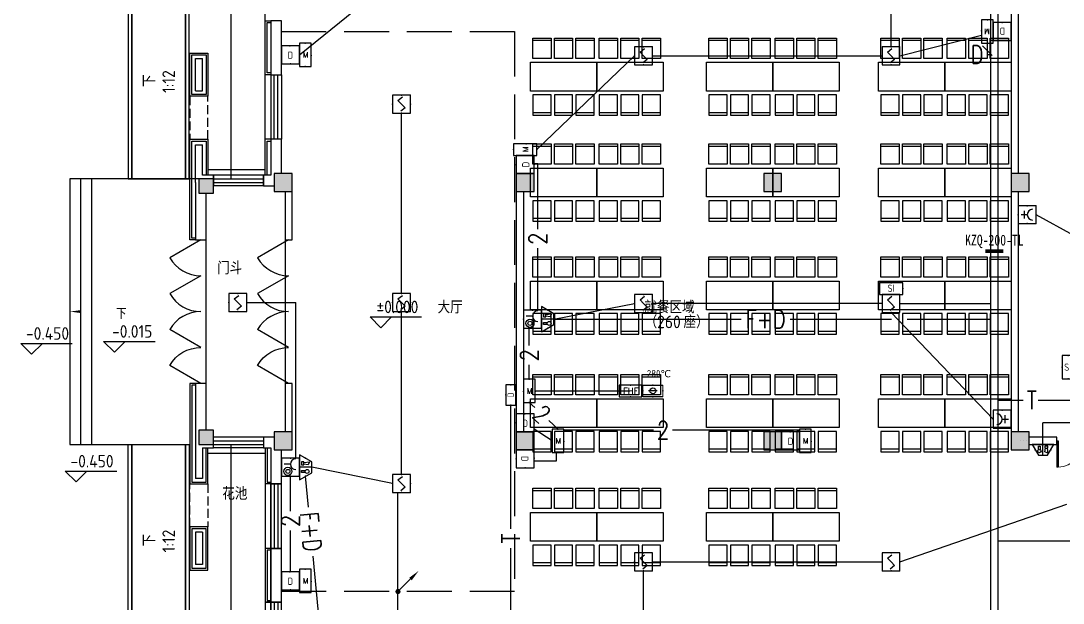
# Model space of a CAD drawing. Extents: x 2350667 to 3185789, y 309667 to 706270.
# Drawn here: x 2462204 to 2491272, y 460833 to 477056 of the extents above; entities that cross this region are included whole.
import ezdxf
from ezdxf.enums import TextEntityAlignment as Align

# ---------------------------------------------------------------- set-up
doc = ezdxf.new("R2010")
doc.units = 0
doc.header["$LTSCALE"] = 1000
doc.linetypes.add('__DASH', pattern=[0.35, 0.25, -0.1])
doc.linetypes.add('DASH', pattern=[0.35, 0.25, -0.1])
for name, color, linetype in [('0-底图', 7, 'Continuous'), ('A-ANNO-IDEN', 3, 'Continuous'), ('A-ANNO-IDEN-LEVL', 3, 'Continuous'), ('A-ANNO-TXT', 7, 'Continuous'), ('A-FLOR-STRS', 140, 'Continuous'), ('CABLETRAY', 4, 'Continuous'), ('COLUMN', 255, 'Continuous'), ('DIM-消防', 3, 'Continuous'), ('DOOR_FIRE', 4, 'Continuous'), ('E2-楼梯、坡道', 52, 'Continuous'), ('EQUIP-动力', 3, 'Continuous'), ('EQUIP-消防', 3, 'Continuous'), ('fur', 253, 'Continuous'), ('LWIRE', 4, 'Continuous'), ('PUB_HATCH', 8, 'Continuous'), ('PUB_TEXT', 7, 'Continuous'), ('WALL', 2, 'Continuous'), ('WINDOW', 4, 'Continuous'), ('WIRE-消防', 1, 'Continuous'), ('抗震支吊架', 2, 'Continuous'), ('洁具', 213, 'Continuous')]:
    doc.layers.add(name, color=color, linetype=linetype)
doc.layers.add('DIM_MODI', color=6, linetype='Continuous', plot=False)
doc.styles.add('-黑体_T3', font='', dxfattribs={"width": 0.8})
doc.styles.add('_TEL_ATTDEF', font='gbenor', dxfattribs={"bigfont": 'gbcbig'})
doc.styles.add('_TEL_DIM', font='SIMPLEX', dxfattribs={"width": 0.8, "height": 3.5, "bigfont": 'HZTXT'})
doc.styles.add('kzcad', font='', dxfattribs={"width": 0.8})
doc.styles.get("Standard").update_dxf_attribs({"font": 'geniso.shx', "bigfont": 'hztxt.shx'})
doc.styles.get('-黑体_T3').set_extended_font_data('SimHei')
doc.styles.get('kzcad').set_extended_font_data('SimSun')

# ---------------------------------------------------------------- blocks, each defined once
blk = doc.blocks.new('$Equip$00002649')
for p, q in [((-0.5, 0.5), (-0.5, -0.5)), ((0.5, 0.5), (-0.5, 0.5)), ((-0.2, 0.2), (0.05, 0.4)), ((0, 0), (-0.2, 0.2)), ((0, 0), (0.2, -0.2)), ((0.5, -0.5), (0.5, 0.5)), ((-0.5, -0.5), (0.5, -0.5)), ((0.2, -0.2), (-0.05, -0.4))]:
    blk.add_line(p, q)
at = {"const_width": 0.04}
blk.add_lwpolyline([(-0.5, 0.5), (0.5, 0.5), (0.5, -0.5), (-0.5, -0.5), (-0.5, 0.5), (0.5, 0.5)], dxfattribs=at)
for p in [(-0.5, 0), (0, 0.5), (0.5, 0), (0, -0.5)]:
    blk.add_point(p)
at = {"color": 7, "flags": 1}
for tag, height, p in [('A', 0.00002, (0, 0)), ('B', 0.4, (0.762, -0.208))]:
    blk.add_attdef(tag, text='', height=height, dxfattribs=at).set_placement(p, align=Align.MIDDLE_CENTER)
blk = doc.blocks.new('$equip$00002655')
for p, q in [((-0.5, 1), (-0.5, 0)), ((0.5, 1), (-0.5, 1)), ((0.5, 0), (0.5, 1)), ((-0.5, 0), (0.5, 0)), ((-0.169, 0.5), (-0.169, 0.15))]:
    blk.add_line(p, q)
at = {"const_width": 0.02}
blk.add_lwpolyline([(-0.5, 1), (0.5, 1), (0.5, 0), (-0.5, 0), (-0.5, 1), (0.5, 1)], dxfattribs=at)
for radius in [0.226, 0.113]:
    blk.add_circle((0.227, 0.36), radius)
blk.add_arc((-0.169, 0.8), 0.3, 180, 0)
for p in [(0, 1), (-0.5, 0.5), (0, 0), (0.5, 0.5)]:
    blk.add_point(p)
at = {"color": 7, "flags": 1}
for tag, height, p in [('A', 0.00002, (0, 0)), ('B', 0.4, (0.762, 0.292))]:
    blk.add_attdef(tag, text='', height=height, dxfattribs=at).set_placement(p, align=Align.MIDDLE_CENTER)
blk = doc.blocks.new('$equip$00002679')
for p, q in [((-0.3, 0.699), (-0.703, 0)), ((0.3, 0.699), (-0.3, 0.699)), ((0.3, 0.699), (-0.3, 0.699)), ((0, 0.699), (0, 0)), ((0.703, 0), (0.3, 0.699)), ((-0.703, 0), (0.703, 0)), ((-0.264, 0.249), (-0.304, 0.569)), ((-0.304, 0.569), (-0.128, 0.489)), ((-0.304, 0.249), (-0.304, 0.113)), ((-0.128, 0.249), (-0.304, 0.249)), ((-0.304, 0.113), (-0.128, 0.113)), ((-0.128, 0.489), (-0.168, 0.249)), ((-0.128, 0.113), (-0.128, 0.249)), ((0.174, 0.11), (0.174, 0.338)), ((0.294, 0.11), (0.174, 0.11)), ((0.294, 0.338), (0.294, 0.11))]:
    blk.add_line(p, q)
at = {"const_width": 0.02}
for points in [[(-0.299, 0.699), (0.301, 0.699), (0.703, 0), (-0.702, 0), (-0.299, 0.699), (0.301, 0.699)], [(-0.3, 0.699), (0.3, 0.699), (0.703, 0), (-0.703, 0), (-0.3, 0.699), (0.3, 0.699)]]:
    blk.add_lwpolyline(points, dxfattribs=at)
blk.add_circle((0.234, 0.43), 0.111)
for p in [(0, 0.699), (-0.501, 0.349), (0, 0), (0.502, 0.349)]:
    blk.add_point(p)
at = {"color": 7, "flags": 1}
for tag, height, p in [('A', 0.00002, (0, 0)), ('B', 0.4, (0.961, 0.299))]:
    blk.add_attdef(tag, text='', height=height, dxfattribs=at).set_placement(p, align=Align.MIDDLE_CENTER)
blk = doc.blocks.new('$equip_U$00000183(WIN7-PC-dian)')
for p, q in [((-0.5, 1), (-0.5, 0)), ((0.5, 1), (-0.5, 1)), ((0.5, 0), (0.5, 1)), ((-0.5, 0), (0.5, 0))]:
    blk.add_line(p, q)
at = {"const_width": 0.04}
blk.add_lwpolyline([(-0.5, 1), (0.5, 1), (0.5, 0), (-0.5, 0), (-0.5, 1), (0.5, 1)], dxfattribs=at)
for p in [(0, 1), (-0.5, 0.469), (0, 0), (0.5, 0.5)]:
    blk.add_point(p)
at = {"color": 7}
blk.add_attdef('$TEXT$', text='', height=0.4, dxfattribs=at).set_placement((0.026, 0.492), align=Align.MIDDLE_CENTER)
at = {"color": 7, "style": '_TEL_DIM', "flags": 1}
for tag in ['A', 'REMARK']:
    blk.add_attdef(tag, text='', height=0.00002, dxfattribs=at).set_placement((0, 0), align=Align.MIDDLE_CENTER)
blk = doc.blocks.new('$equip_U$00000157(WIN7-PC-dian)')
for p, q in [((-0.65, 0.65), (-0.65, 0)), ((0.65, 0.65), (-0.65, 0.65)), ((0.65, 0), (0.65, 0.65)), ((-0.65, 0), (0.65, 0))]:
    blk.add_line(p, q)
for p in [(0.041, 0.65), (-0.65, 0.325), (0.041, 0), (0.65, 0.325)]:
    blk.add_point(p)
at = {"color": 7, "style": '_TEL_DIM'}
blk.add_attdef('$TEXT$', text='', height=0.3, dxfattribs=at).set_placement((0.006, 0.343), align=Align.MIDDLE_CENTER)
at = {"color": 7, "style": '_TEL_DIM', "flags": 1}
for tag in ['A', 'REMARK']:
    blk.add_attdef(tag, text='', height=0.00002, dxfattribs=at).set_placement((0, 0), align=Align.MIDDLE_CENTER)
at = {"layer": 'EQUIP-消防', "color": 7, "style": '_TEL_DIM', "flags": 1}
blk.add_attdef('REMARK', text='', height=0.00002, dxfattribs=at).set_placement((0, 0), align=Align.MIDDLE_CENTER)
blk.add_attdef('REMARK', text='', height=0.00002, dxfattribs=at).set_placement((0, 0), align=Align.MIDDLE_CENTER)
blk = doc.blocks.new('$equip$00002404')
for p, q in [((-0.328, -0.558), (-0.328, 0.558)), ((0, 0), (0, 0.242)), ((0, -0.242), (0, 0)), ((0.322, 0.558), (0.322, -0.558))]:
    blk.add_line(p, q)
at = {"lineweight": 20}
for p, q in [((0.322, 0.558), (-0.328, 0.558)), ((-0.328, -0.558), (0.322, -0.558))]:
    blk.add_line(p, q, dxfattribs=at)
at = {"const_width": 0.02}
for points in [[(-0.328, 0.558), (0.322, 0.558), (0.322, -0.558), (-0.328, -0.558), (-0.328, 0.558), (0.322, 0.558)], [(-0.328, -0.558), (-0.328, 0.558)]]:
    blk.add_lwpolyline(points, dxfattribs=at)
blk.add_circle((-0.003, 0), 0.164)
for p in [(-0.328, 0), (-0.003, 0.558), (0.322, 0), (-0.003, -0.558)]:
    blk.add_point(p)
at = {"color": 7, "style": '_TEL_DIM', "flags": 1}
blk.add_attdef('A', text='', height=0.00002, dxfattribs=at).set_placement((0, 0), align=Align.MIDDLE_CENTER)
at = {"color": 7}
blk.add_attdef('$TEXT$', text='', height=0.4, dxfattribs=at).set_placement((0.955, -0.336), align=Align.MIDDLE_CENTER)
blk = doc.blocks.new('$equip_U$00000115(X6PAISEBHDX7W9M)')
blk.add_lwpolyline([(-0.75, 0), (0.75, 0), (0.75, 0.75), (-0.75, 0.75)], close=True)
for p in [(0, 0.75), (-0.75, 0.375), (0, 0), (0.75, 0.375)]:
    blk.add_point(p)
at = {"style": '_TEL_DIM'}
blk.add_text('FHF', height=0.408, dxfattribs=at).set_placement((-0.496, 0.176))
at = {"color": 7, "style": '_TEL_DIM', "flags": 1}
for tag in ['A', 'REMARK']:
    blk.add_attdef(tag, text='', height=0.00002, dxfattribs=at).set_placement((0, 0), align=Align.MIDDLE_CENTER)
blk = doc.blocks.new('$equip_U$00000150(WIN7-PC-dian)')
for p in [(0, 0.637), (-0.637, 0.319), (0, 0), (0.637, 0.319)]:
    blk.add_point(p)
at = {"xscale": 0.85, "yscale": 0.85, "zscale": 0.85}
blk.add_blockref('$equip_U$00000115(X6PAISEBHDX7W9M)', (0, 0), dxfattribs=at)
at = {"color": 7, "style": '_TEL_DIM', "flags": 1}
for tag in ['A', 'REMARK']:
    blk.add_attdef(tag, text='', height=0.00002, dxfattribs=at).set_placement((0, 0), align=Align.MIDDLE_CENTER)
blk = doc.blocks.new('$TelecSys$00000079')
for p, q in [((0.7, 0.7), (0, 0)), ((0.104, 0.104), (0.104, 0.104)), ((-0.104, -0.104), (-0.104, -0.104))]:
    blk.add_line(p, q)
at = {"const_width": 0.142}
blk.add_lwpolyline([(-0.071, 0, 1), (0.071, 0, 1)], format="xyb", close=True, dxfattribs=at)
blk.add_solid([(0.63, 0.77), (0.77, 0.63), (1.15, 1.15)])
at = {"width": 0.8, "flags": 9}
blk.add_attdef('A', (0, 0), '', height=0.00002, dxfattribs=at)
blk = doc.blocks.new('$equip$00002656')
for p, q in [((-0.5, 1), (-0.5, 0)), ((0.5, 1), (-0.5, 1)), ((0.5, 0), (0.5, 1)), ((-0.5, 0), (0.5, 0)), ((-0.219, 0.331), (0.222, 0.331)), ((0, 0.5), (0, 0.15))]:
    blk.add_line(p, q)
at = {"const_width": 0.04}
blk.add_lwpolyline([(-0.5, 1), (0.5, 1), (0.5, 0), (-0.5, 0), (-0.5, 1), (0.5, 1)], dxfattribs=at)
blk.add_arc((0, 0.8), 0.3, 180, 0)
for p in [(0, 1), (-0.5, 0.5), (0, 0), (0.5, 0.5)]:
    blk.add_point(p)
at = {"color": 7, "flags": 1}
for tag, height, p in [('A', 0.00002, (0, 0)), ('B', 0.4, (0.762, 0.292))]:
    blk.add_attdef(tag, text='', height=height, dxfattribs=at).set_placement(p, align=Align.MIDDLE_CENTER)
blk = doc.blocks.new('$equip$00002776')
for p, q in [((0.65, 0.65), (-0.65, 0.65)), ((-0.65, 0.65), (-0.65, 0)), ((0.65, 0), (0.65, 0.65)), ((-0.65, 0), (0.65, 0))]:
    blk.add_line(p, q)
at = {"const_width": 0.04}
blk.add_lwpolyline([(-0.65, 0.65), (-0.65, 0), (0.65, 0), (0.65, 0.65), (-0.65, 0.65), (-0.65, 0)], dxfattribs=at)
for p in [(0, 0.65), (-0.65, 0.325), (0, 0), (0.65, 0.325)]:
    blk.add_point(p)
at = {"color": 7}
blk.add_attdef('$TEXT$', text='', height=0.4, dxfattribs=at).set_placement((0.006, 0.343), align=Align.MIDDLE_CENTER)
at = {"color": 7, "flags": 1}
for tag, p in [('A', (0, 0)), ('B', (0.905, 0.246))]:
    blk.add_attdef(tag, text='', height=0.4, dxfattribs=at).set_placement(p, align=Align.MIDDLE_CENTER)
blk = doc.blocks.new('$TelecSys$00000111')
blk.add_line((0.268, 0.268), (-0.268, -0.268))
at = {"color": 7, "style": '_TEL_DIM', "width": 0.8}
blk.add_attdef('N', text='', height=1, dxfattribs=at).set_placement((-0.212, 0.579), align=Align.MIDDLE)
blk = doc.blocks.new('$equip$00002779')
for p, q in [((0.65, 0.65), (-0.65, 0.65)), ((-0.65, 0.65), (-0.65, 0)), ((-0.65, 0), (0.65, 0)), ((0.65, 0), (0.65, 0.65))]:
    blk.add_line(p, q)
at = {"const_width": 0.04}
blk.add_lwpolyline([(-0.65, 0.65), (-0.65, 0), (0.65, 0), (0.65, 0.65), (-0.65, 0.65), (-0.65, 0)], dxfattribs=at)
for p in [(-0.65, 0.325), (0, 0.65), (0, 0), (0.65, 0.325)]:
    blk.add_point(p)
at = {"color": 7}
blk.add_attdef('$TEXT$', text='', height=0.4, dxfattribs=at).set_placement((0.006, 0.343), align=Align.MIDDLE_CENTER)
at = {"color": 7, "flags": 1}
for tag, p in [('A', (0, 0)), ('B', (0.905, 0.246))]:
    blk.add_attdef(tag, text='', height=0.4, dxfattribs=at).set_placement(p, align=Align.MIDDLE_CENTER)
blk = doc.blocks.new('$DorLib2D$00000002')
for p, q in [((-0.5, 0), (-0.5, 0.4875)), ((-0.475, 0.4875), (-0.5, 0.4875)), ((-0.475, 0), (-0.475, 0.4875)), ((0.475, 0), (0.475, 0.4875)), ((0.475, 0.4875), (0.5, 0.4875)), ((0.5, 0), (0.5, 0.4875)), ((-0.5, 0), (-0.475, 0)), ((0.5, 0), (0.475, 0))]:
    blk.add_line(p, q)
at = {"lineweight": 13}
for centre, start, end in [((-0.4875, 0), 0, 88.53072), ((0.4875, 0), 91.46928, 180)]:
    blk.add_arc(centre, 0.4875, start, end, dxfattribs=at)
blk = doc.blocks.new('$DorLib2D$00000228')
at = {"color": 0}
blk.add_line((0.5, 0), (0, 0.866), dxfattribs=at)
blk.add_arc((0.5, 0), 1, 120, 180, dxfattribs=at)
blk = doc.blocks.new('$DorLib2D$00000231')
at = {"color": 0}
for p, q in [((-0.5, 0), (-0.25, 0.433)), ((0.5, 0), (0.25, 0.433))]:
    blk.add_line(p, q, dxfattribs=at)
for centre, start, end in [((-0.5, 0), 0, 60), ((0.5, 0), 120, 180)]:
    blk.add_arc(centre, 0.5, start, end, dxfattribs=at)
blk = doc.blocks.new('$WINLIB2D$00000001')
at = {"color": 0}
for points in [[(-0.5, 0.5), (-0.5, -0.5)], [(-0.5, 0.5), (0.5, 0.5)], [(0.5, -0.5), (0.5, 0.5)], [(0.5, 0.167), (-0.5, 0.167)], [(0.5, -0.167), (-0.5, -0.167)], [(-0.5, -0.5), (0.5, -0.5)]]:
    blk.add_lwpolyline(points, dxfattribs=at)
blk = doc.blocks.new('$plan$00002719')
at = {"layer": 'fur'}
for p, q in [((-853, 1004), (-343, 1004)), ((-254, 1004), (256, 1004)), ((345, 1004), (856, 1004)), ((-853, -1004), (-343, -1004)), ((-254, -1004), (256, -1004)), ((345, -1004), (856, -1004))]:
    blk.add_line(p, q, dxfattribs=at)
for points in [[(-853, 1076), (-853, 507), (-343, 507), (-343, 1076), (-853, 1076)], [(-254, 1076), (-254, 507), (256, 507), (256, 1076), (-254, 1076)], [(345, 1076), (345, 507), (856, 507), (856, 1076), (345, 1076)], [(-925, -400), (-925, 400), (925, 400), (925, -400), (-925, -400)], [(-853, -1076), (-853, -507), (-343, -507), (-343, -1076), (-853, -1076)], [(-254, -1076), (-254, -507), (256, -507), (256, -1076), (-254, -1076)], [(345, -1076), (345, -507), (856, -507), (856, -1076), (345, -1076)]]:
    blk.add_lwpolyline(points, close=True, dxfattribs=at)
blk = doc.blocks.new('cghch')
at = {"layer": 'PUB_HATCH'}
for points in [[(2145344.1, -4252), (2145344.1, -3752), (2144844.1, -3752), (2144844.1, -4252)], [(2152094.1, -4252), (2152094.1, -3752), (2151594.1, -3752), (2151594.1, -4252)], [(2158994.1, -4252), (2158994.1, -3752), (2158494.1, -3752), (2158494.1, -4252)], [(2165894.1, -4252), (2165894.1, -3752), (2165394.1, -3752), (2165394.1, -4252)], [(2143144.6, -4302), (2143144.6, -3902), (2142743.6, -3902), (2142743.6, -4302)], [(2143144.6, -11302), (2143144.6, -10902), (2142743.6, -10902), (2142743.6, -11302)], [(2145344.1, -11452), (2145344.1, -10952), (2144844.1, -10952), (2144844.1, -11452)], [(2152094.1, -11452), (2152094.1, -10952), (2151594.1, -10952), (2151594.1, -11452)], [(2158994.1, -11452), (2158994.1, -10952), (2158494.1, -10952), (2158494.1, -11452)], [(2165894.1, -11452), (2165894.1, -10952), (2165394.1, -10952), (2165394.1, -11452)]]:
    blk.add_hatch(color=256, dxfattribs=at).paths.add_polyline_path(points)
for p, q in [((2144644.1, -3802), (2144644.1, -2852)), ((2144644.1, -2852), (2144744.1, -2852)), ((2144594.1, -3652), (2142993.6, -3652)), ((2144594.1, -11552), (2142993.6, -11552)), ((2144644.1, -11402), (2144644.1, -12352)), ((2144644.1, -12352), (2144744.1, -12352))]:
    blk.add_line(p, q)
for points in [[(2143644.1, -3902), (2143644.1, -3902), (2143644.1, -3902), (2143644.1, -3902), (2143644.1, 11098), (2159144.1, 11098)], [(2144594.1, -3802), (2144594.1, 10148), (2145944.1, 10148), (2145944.1, 9998)], [(2144744.1, -1002), (2144594.1, -1002)], [(2142643.6, -5602), (2142493.6, -5602), (2142493.6, -2802), (2142993.6, -2802), (2142993.6, -3802)], [(2142643.6, -5552), (2142543.6, -5552), (2142543.6, -2852), (2142943.6, -2852), (2142943.6, -3802)], [(2144744.1, -2802), (2144594.1, -2802)], [(2142643.6, -9602), (2142493.6, -9602), (2142493.6, -12402), (2142993.6, -12402), (2142993.6, -11402)], [(2142643.6, -9652), (2142543.6, -9652), (2142543.6, -12352), (2142943.6, -12352), (2142943.6, -11402)], [(2159144.1, -26302), (2143644.1, -26302), (2143644.1, -11302)], [(2144594.1, -11402), (2144594.1, -25352), (2145944.1, -25352), (2145944.1, -25202)], [(2144744.1, -11577), (2144744.1, -25202), (2147694.6, -25202)], [(2144744.1, -12402), (2144594.1, -12402)], [(2144744.1, -14202), (2144594.1, -14202)], [(2144744.1, -15702), (2144594.1, -15702)]]:
    blk.add_lwpolyline(points)
for points in [[(2144744.1, -1002), (2144594.1, -1002), (2144594.1, 498), (2144744.1, 498)], [(2144744.1, -952), (2144644.1, -952), (2144644.1, 448), (2144744.1, 448)], [(2142993.6, -1602), (2142493.6, -1602), (2142493.6, -402), (2142993.6, -402)], [(2142943.6, -1552), (2142543.6, -1552), (2142543.6, -452), (2142943.6, -452)], [(2142993.6, -13602), (2142493.6, -13602), (2142493.6, -14802), (2142993.6, -14802)], [(2142943.6, -13652), (2142543.6, -13652), (2142543.6, -14752), (2142943.6, -14752)], [(2144744.1, -14202), (2144594.1, -14202), (2144594.1, -15702), (2144744.1, -15702)], [(2144744.1, -14252), (2144644.1, -14252), (2144644.1, -15652), (2144744.1, -15652)]]:
    blk.add_lwpolyline(points, close=True)
at = {"layer": 'A-ANNO-IDEN'}
for points in [[(2141619.1, -3902, 0, 0, 0), (2141619.1, 1498, 0, 80, 0), (2141619.1, 1198, 0, 0, 0)], [(2140330.1, -7602, 0, 0, 0), (2139144.1, -7602, 0, 80, 0), (2139444.1, -7602, 0, 0, 0)], [(2141619.1, -11302, 0, 0, 0), (2141619.1, -16702, 0, 80, 0), (2141619.1, -16402, 0, 0, 0)]]:
    blk.add_lwpolyline(points, format="xyseb", dxfattribs=at)
at = {"layer": 'A-ANNO-IDEN-LEVL'}
for p, q in [((2147815.6, -8052), (2147515.6, -7752)), ((2147515.6, -7752), (2148949.6, -7752)), ((2147815.6, -8052), (2148115.6, -7752)), ((2138075.8, -8791.3), (2137775.8, -8491.3)), ((2137775.8, -8491.3), (2139209.8, -8491.3)), ((2138075.8, -8791.3), (2138375.8, -8491.3)), ((2140385.2, -8734.3), (2140085.2, -8434.3)), ((2140085.2, -8434.3), (2141519.2, -8434.3)), ((2140385.2, -8734.3), (2140685.2, -8434.3)), ((2139316.5, -12349.2), (2139016.5, -12049.2)), ((2139016.5, -12049.2), (2140450.4, -12049.2)), ((2139316.5, -12349.2), (2139616.5, -12049.2))]:
    blk.add_line(p, q, dxfattribs=at)
at = {"layer": 'A-FLOR-STRS', "linetype": 'DASH', "ltscale": 5}
blk.add_lwpolyline([(2145044.1, 198), (2151544.1, 198), (2151544.1, -15402), (2145044.1, -15402)], dxfattribs=at)
at = {"layer": 'COLUMN'}
for p, q in [((2145344.1, -3752), (2144844.1, -3752)), ((2144844.1, -3752), (2144844.1, -4252)), ((2145344.1, -4252), (2145344.1, -3752)), ((2152094.1, -3752), (2151594.1, -3752)), ((2151594.1, -3752), (2151594.1, -4252)), ((2152094.1, -4252), (2152094.1, -3752)), ((2158994.1, -3752), (2158494.1, -3752)), ((2158494.1, -3752), (2158494.1, -4252)), ((2158994.1, -4252), (2158994.1, -3752)), ((2165894.1, -3752), (2165394.1, -3752)), ((2165394.1, -3752), (2165394.1, -4252)), ((2165894.1, -4252), (2165894.1, -3752)), ((2143144.6, -3902), (2142743.6, -3902)), ((2142743.6, -3902), (2142743.6, -4302)), ((2143144.6, -4302), (2143144.6, -3902)), ((2142743.6, -4302), (2143144.6, -4302)), ((2144844.1, -4252), (2145344.1, -4252)), ((2151594.1, -4252), (2152094.1, -4252)), ((2158494.1, -4252), (2158994.1, -4252)), ((2165394.1, -4252), (2165894.1, -4252)), ((2143144.6, -10902), (2142743.6, -10902)), ((2142743.6, -10902), (2142743.6, -11302)), ((2143144.6, -11302), (2143144.6, -10902)), ((2145344.1, -10952), (2144844.1, -10952)), ((2144844.1, -10952), (2144844.1, -11452)), ((2145344.1, -11452), (2145344.1, -10952)), ((2152094.1, -10952), (2151594.1, -10952)), ((2151594.1, -10952), (2151594.1, -11452)), ((2152094.1, -11452), (2152094.1, -10952)), ((2158994.1, -10952), (2158494.1, -10952)), ((2158494.1, -10952), (2158494.1, -11452)), ((2158994.1, -11452), (2158994.1, -10952)), ((2165894.1, -10952), (2165394.1, -10952)), ((2165394.1, -10952), (2165394.1, -11452)), ((2165894.1, -11452), (2165894.1, -10952)), ((2142743.6, -11302), (2143144.6, -11302)), ((2144844.1, -11452), (2145344.1, -11452)), ((2151594.1, -11452), (2152094.1, -11452)), ((2158494.1, -11452), (2158994.1, -11452)), ((2165394.1, -11452), (2165894.1, -11452))]:
    blk.add_line(p, q, dxfattribs=at)
at = {"layer": 'DIM_MODI', "linetype": '__DASH'}
for points in [[(2142493.6, -1602), (2142493.6, -2802)], [(2142993.6, -2802), (2142993.6, -1602)], [(2142493.6, -13602), (2142493.6, -12402)], [(2142993.6, -12402), (2142993.6, -13602)]]:
    blk.add_lwpolyline(points, dxfattribs=at)
at = {"layer": 'E2-楼梯、坡道'}
for p, q in [((2142744.1, -3902), (2139744.1, -3902)), ((2139744.1, -3902), (2139744.1, -11302)), ((2139744.1, -11302), (2142493.6, -11302))]:
    blk.add_line(p, q, dxfattribs=at)
for points in [[(2140869.1, 1498), (2140769.1, 1498), (2140769.1, -3902), (2140869.1, -3902)], [(2142369.1, -3902), (2142369.1, 1498), (2140869.1, 1498), (2140869.1, -3902)], [(2142469.1, 1498), (2142369.1, 1498), (2142369.1, -3902), (2142469.1, -3902)], [(2140869.1, -16702), (2140769.1, -16702), (2140769.1, -11302), (2140869.1, -11302)], [(2142369.1, -11302), (2142369.1, -16702), (2140869.1, -16702), (2140869.1, -11302)], [(2142469.1, -16702), (2142369.1, -16702), (2142369.1, -11302), (2142469.1, -11302)]]:
    blk.add_lwpolyline(points, close=True, dxfattribs=at)
for points in [[(2139444.1, -3902), (2139144.1, -3902), (2139144.1, -11302), (2139444.1, -11302)], [(2139744.1, -3902), (2139444.1, -3902), (2139444.1, -11302), (2139744.1, -11302)]]:
    blk.add_lwpolyline(points, dxfattribs=at)
at = {"layer": 'WALL'}
for p, q in [((2165394.1, 2648), (2165394.1, -3752)), ((2165594.1, 2648), (2165594.1, -3752)), ((2144744.1, 498), (2144744.1, -1002)), ((2145044.1, 498), (2144744.1, 498)), ((2145044.1, -1002), (2145044.1, 498)), ((2142643.6, -1452), (2142643.6, -552)), ((2142643.6, -552), (2142843.6, -552)), ((2142843.6, -1452), (2142843.6, -552)), ((2144744.1, -1002), (2145044.1, -1002)), ((2142643.6, -1452), (2142843.6, -1452)), ((2145044.1, -2802), (2144744.1, -2802)), ((2144744.1, -2802), (2144744.1, -3802)), ((2145044.1, -3752), (2145044.1, -2802)), ((2142643.6, -4002), (2142643.6, -2952)), ((2142643.6, -2952), (2142843.6, -2952)), ((2142843.6, -3802), (2142843.6, -2952)), ((2142643.6, -4002), (2142643.6, -5602)), ((2143144.6, -3802), (2142843.6, -3802)), ((2143144.6, -3902), (2143144.6, -3802)), ((2144744.1, -3802), (2144544.6, -3802)), ((2144544.6, -3802), (2144544.6, -4102)), ((2142943.6, -5602), (2142943.6, -4302)), ((2144544.6, -4102), (2144844.1, -4102)), ((2145144.1, -4252), (2145144.1, -5602)), ((2145344.1, -5602), (2145344.1, -4252)), ((2151594.1, -4252), (2151594.1, -10952)), ((2151794.1, -4252), (2151794.1, -10952)), ((2165394.1, -4252), (2165394.1, -10952)), ((2165594.1, -4252), (2165594.1, -10952)), ((2142643.6, -5602), (2142943.6, -5602)), ((2145144.1, -5602), (2145344.1, -5602)), ((2142943.6, -9602), (2142643.6, -9602)), ((2142643.6, -9602), (2142643.6, -11202)), ((2142943.6, -10902), (2142943.6, -9602)), ((2145344.1, -9602), (2145144.1, -9602)), ((2145144.1, -9602), (2145144.1, -10952)), ((2145344.1, -10952), (2145344.1, -9602)), ((2142643.6, -11202), (2142643.6, -12252)), ((2143144.6, -11402), (2143144.6, -11302)), ((2144844.1, -11102), (2144544.6, -11102)), ((2144544.6, -11102), (2144544.6, -11402)), ((2165644.1, -11202), (2165644.1, -11202)), ((2165731.6, -11202), (2165731.6, -11202)), ((2165819.1, -11202), (2165819.1, -11202)), ((2166668.7, -11102), (2165894.1, -11102)), ((2165894.1, -11302), (2166668.7, -11302)), ((2166668.7, -11302), (2166668.7, -11102)), ((2142843.6, -11402), (2143144.6, -11402)), ((2142843.6, -11402), (2142843.6, -12252)), ((2144544.6, -11402), (2144744.1, -11402)), ((2144744.1, -11402), (2144744.1, -12402)), ((2145044.1, -12402), (2145044.1, -11452)), ((2142843.6, -12252), (2142643.6, -12252)), ((2144744.1, -12402), (2145044.1, -12402)), ((2142643.6, -13752), (2142643.6, -14652)), ((2142843.6, -13752), (2142643.6, -13752)), ((2142843.6, -13752), (2142843.6, -14652)), ((2144744.1, -14202), (2144744.1, -15702)), ((2145044.1, -14202), (2144744.1, -14202)), ((2145044.1, -15702), (2145044.1, -14202)), ((2142843.6, -14652), (2142643.6, -14652)), ((2144744.1, -15702), (2145044.1, -15702))]:
    blk.add_line(p, q, dxfattribs=at)
at = {"layer": 'WINDOW'}
for p, q in [((2142943.6, -6602), (2142943.6, -5602)), ((2145144.1, -5602), (2145144.1, -6602)), ((2142943.6, -8602), (2142943.6, -6602)), ((2145144.1, -6602), (2145144.1, -8602)), ((2142943.6, -9602), (2142943.6, -8602)), ((2145144.1, -8602), (2145144.1, -9602))]:
    blk.add_line(p, q, dxfattribs=at)
at = {"layer": 'DOOR_FIRE', "xscale": 1500, "yscale": -1500, "zscale": 200}
blk.add_blockref('$DorLib2D$00000002', (2167418.7, -11202), dxfattribs=at)
at = {"layer": 'WINDOW'}
for name, p, xscale, yscale, zscale, rotation in [('$WINLIB2D$00000001', (2144894.1, -1902), 1800, -300, 1800, 270), ('$DorLib2D$00000228', (2142793.6, -6102), 1000, 1000, 1000, 90), ('$DorLib2D$00000228', (2145244.1, -6102), -1000, -1000, -1000, 270), ('$DorLib2D$00000231', (2142793.6, -7602), 2000, 2000, 2000, 90), ('$DorLib2D$00000231', (2145244.1, -7602), -2000, -2000, -2000, 270), ('$DorLib2D$00000228', (2142793.6, -9102), -1000, 1000, -1000, 90), ('$DorLib2D$00000228', (2145244.1, -9102), 1000, -1000, 1000, 270), ('$WINLIB2D$00000001', (2144894.1, -13302), -1800, -300, -1800, 270), ('$WINLIB2D$00000001', (2144894.1, -16602), -1800, -300, -1800, 270)]:
    blk.add_blockref(name, p, dxfattribs=dict(at, xscale=xscale, yscale=yscale, zscale=zscale, rotation=rotation))
at = {"layer": 'WINDOW', "xscale": -1400, "zscale": -1400}
for p, yscale in [((2143844.6, -3952), -300), ((2143844.6, -11252), 300)]:
    blk.add_blockref('$WINLIB2D$00000001', p, dxfattribs=dict(at, yscale=yscale))
at = {"layer": '洁具', "rotation": 180}
for p in [(2152911.3, -1056.5), (2154761.3, -1056.5), (2157819.1, -1056.5), (2159669.1, -1056.5), (2162619.1, -1056.5), (2164469.1, -1056.5), (2152911.3, -4005.3), (2154761.3, -4005.3), (2157819.1, -4005.3), (2159669.1, -4005.3), (2162619.1, -4005.3), (2164469.1, -4005.3), (2152911.3, -7152.4), (2154761.3, -7152.4), (2157819.1, -7152.4), (2159669.1, -7152.4), (2162619.1, -7152.4), (2164469.1, -7152.4), (2152911.3, -10432.9), (2154761.3, -10432.9), (2157819.1, -10432.9), (2159669.1, -10432.9), (2162619.1, -10432.9), (2164469.1, -10432.9), (2152911.3, -13599.5), (2154761.3, -13599.5), (2157819.1, -13599.5), (2159669.1, -13599.5)]:
    blk.add_blockref('$plan$00002719', p, dxfattribs=at)
at = {"layer": 'A-ANNO-TXT', "color": 7}
for s, p in [('下', (2141530.6, -1344)), ('1:12', (2142074.1, -1510)), ('下', (2141530.6, -14144)), ('1:12', (2142074.1, -14310))]:
    blk.add_text(s, height=350, rotation=90, dxfattribs=at).set_placement(p)
at = {"layer": 'A-ANNO-TXT', "color": 7, "style": '-黑体_T3', "width": 0.8}
blk.add_text('下', height=262.9, dxfattribs=at).set_placement((2140435.1, -7777))
at = {"layer": 'A-ANNO-TXT', "color": 7}
for s, p in [('%%P0.000', (2147694.3, -7647)), ('-0.450', (2137919.5, -8386.3)), ('-0.015', (2140319.7, -8329.3)), ('-0.450', (2139160.2, -11944.2))]:
    blk.add_text(s, height=350, dxfattribs=at).set_placement(p)
at = {"layer": 'PUB_TEXT'}
for s, p in [('门斗', (2143249.3, -6563.5)), ('就餐区域', (2155164, -7653.4)), ('大厅', (2149399.2, -7653.4)), ('（', (2155172.5, -8064.5)), ('260', (2155522.5, -8064.5)), ('座）', (2156257.5, -8064.5)), ('花池', (2143394.2, -12846.9))]:
    blk.add_text(s, height=350, dxfattribs=at).set_placement(p)

msp = doc.modelspace()

# ---------------------------------------------------------------- linework, layer by layer
at = {"layer": 'CABLETRAY'}
for p, q in [((2489254, 459524), (2489254, 481750)), ((2489454, 481750), (2489454, 459524))]:
    msp.add_line(p, q, dxfattribs=at)
at = {"layer": 'WIRE-消防'}
for p, q in [((2486472, 476333, 4200), (2486472, 478310, 4200)), ((2469972, 476113), (2471527, 477365)), ((2486722, 476083, 4200), (2488997, 476655)), ((2489160, 476123), (2489160, 476431)), ((2469972, 476093), (2469972, 476113)), ((2476597, 473468), (2479322, 476083, 4200)), ((2479822, 476083, 4200), (2486222, 476083, 4200)), ((2489160, 476123), (2489254, 476123)), ((2472822, 469458, 4200), (2472822, 474487, 4200)), ((2476522, 473083), (2476622, 473083)), ((2476622, 471254), (2476622, 473083)), ((2491572, 471074, 4200), (2490522, 471656)), ((2476622, 468993), (2476622, 470720)), ((2468504, 469208, 4200), (2469872, 469208, 4200)), ((2469872, 464868), (2469872, 469208, 4200)), ((2477072, 468742), (2479322, 469183, 4200)), ((2486222, 469183, 4200), (2479822, 469183, 4200)), ((2486722, 469183, 4200), (2489254, 469183)), ((2472822, 464416, 4200), (2472822, 468958, 4200)), ((2489322, 465956), (2486472, 468933, 4200)), ((2477072, 468742), (2482290, 468742)), ((2483661, 468742), (2486481, 468742)), ((2486920, 468742), (2489254, 468743)), ((2476385, 468008), (2476385, 468493)), ((2476385, 467072), (2476385, 467474)), ((2476547, 466747), (2479189, 466744)), ((2475871, 462901), (2475871, 466352)), ((2476538, 466280), (2476385, 466422)), ((2489454, 466492), (2490156, 466492)), ((2490577, 466492), (2493131, 466492)), ((2477022, 465356), (2476522, 465683)), ((2477185, 465681), (2476930, 465917)), ((2493096, 465853), (2490710, 465853)), ((2490710, 465256), (2490710, 465853)), ((2479847, 465650), (2477347, 465650)), ((2483922, 465650), (2480381, 465650)), ((2476522, 464802), (2477147, 464802)), ((2477147, 464802), (2477147, 465031)), ((2472572, 464166, 4200), (2470322, 464618)), ((2469722, 463391), (2469722, 464368)), ((2470228, 463506), (2470147, 464367)), ((2472722, 460181, 4200), (2472722, 463916, 4200)), ((2486722, 461983, 4200), (2491372, 463594, 4200)), ((2469722, 461706), (2469722, 462858)), ((2489454, 462569), (2491490, 462569)), ((2475871, 460053), (2475871, 462367)), ((2470641, 459124), (2470357, 462141)), ((2479822, 461983, 4200), (2486222, 461983, 4200)), ((2479572, 459931, 4200), (2479572, 461733, 4200))]:
    msp.add_line(p, q, dxfattribs=at)
at = {"layer": '抗震支吊架', "color": 2, "const_width": 100}
msp.add_lwpolyline([(2489104, 470637), (2489604, 470637)], dxfattribs=at)

# ---------------------------------------------------------------- block references
at = {"layer": '0-底图'}
msp.add_blockref('cghch', (324428, 476558), dxfattribs=at)
at = {"layer": 'DIM-消防'}
ref = msp.add_blockref('$TelecSys$00000111', (2489160, 476222), dxfattribs=dict(at, xscale=500, yscale=500, zscale=500, rotation=90))
ref.add_attrib('N', 'D', dxfattribs={"layer": '0', "color": 7, "height": 500, "style": '_TEL_DIM', "width": 0.8}).set_placement((2488870, 476116), align=Align.MIDDLE)
at = {"layer": 'EQUIP-动力', "xscale": 500, "yscale": 500, "zscale": 500}
msp.add_blockref('$equip_U$00000150(WIN7-PC-dian)', (2479208, 466584), dxfattribs=at)
at = {"layer": 'EQUIP-消防'}
ref = msp.add_blockref('$equip_U$00000157(WIN7-PC-dian)', (2489322, 476756), dxfattribs=dict(at, xscale=500, yscale=500, zscale=500, rotation=90))
ref.add_attrib('$TEXT$', 'M', dxfattribs={"layer": '0', "color": 7, "height": 150, "rotation": 180, "style": '_TEL_DIM'}).set_placement((2489151, 476759), align=Align.MIDDLE_CENTER)
ref = msp.add_blockref('$equip_U$00000183(WIN7-PC-dian)', (2489822, 476756), dxfattribs=dict(at, xscale=500, yscale=500, zscale=500, rotation=90))
ref.add_attrib('$TEXT$', 'D', dxfattribs={"layer": '0', "color": 7, "height": 200, "rotation": 180}).set_placement((2489576, 476769), align=Align.MIDDLE_CENTER)
ref = msp.add_blockref('$equip_U$00000157(WIN7-PC-dian)', (2469972, 476113), dxfattribs=dict(at, xscale=500, yscale=500, zscale=500, rotation=270))
ref.add_attrib('$TEXT$', 'M', dxfattribs={"layer": '0', "color": 7, "height": 150, "style": '_TEL_DIM'}).set_placement((2470144, 476110), align=Align.MIDDLE_CENTER)
ref = msp.add_blockref('$equip_U$00000183(WIN7-PC-dian)', (2469472, 476113), dxfattribs=dict(at, xscale=500, yscale=500, zscale=500, rotation=269.9999999999999))
ref.add_attrib('$TEXT$', 'D', dxfattribs={"layer": '0', "color": 7, "height": 200}).set_placement((2469719, 476100), align=Align.MIDDLE_CENTER)
at = {"layer": 'EQUIP-消防', "xscale": 500, "yscale": 500, "zscale": 500}
for p in [(2479572, 476083, 4200), (2486472, 476083, 4200), (2472822, 474737, 4200), (2468254, 469208, 4200), (2472822, 469208, 4200), (2479572, 469183, 4200), (2486472, 469183, 4200), (2472822, 464166, 4200), (2479572, 461983, 4200), (2486472, 461983, 4200)]:
    msp.add_blockref('$Equip$00002649', p, dxfattribs=at)
at = {"layer": 'EQUIP-消防'}
ref = msp.add_blockref('$equip_U$00000157(WIN7-PC-dian)', (2476272, 473306), dxfattribs=dict(at, xscale=500, yscale=500, zscale=500))
ref.add_attrib('$TEXT$', 'M', dxfattribs={"layer": '0', "color": 7, "height": 150, "rotation": 90, "style": '_TEL_DIM'}).set_placement((2476276, 473477), align=Align.MIDDLE_CENTER)
ref = msp.add_blockref('$equip_U$00000183(WIN7-PC-dian)', (2476272, 472806), dxfattribs=dict(at, xscale=500, yscale=500, zscale=500))
ref.add_attrib('$TEXT$', 'D', dxfattribs={"layer": '0', "color": 7, "height": 200, "rotation": 90}).set_placement((2476285, 473052), align=Align.MIDDLE_CENTER)
for name, p, xscale, yscale, zscale, rotation in [('$equip$00002656', (2490022, 471656), 500, 500, 500, 269.9999999999999), ('$equip$00002655', (2476222, 468743), 500, 500, 500, 270), ('$equip$00002679', (2476722, 468743), 500, 500, 500, 270), ('$equip$00002656', (2489822, 465956), 500, 500, 500, 90), ('$equip$00002679', (2490710, 465256), 432.1685246347384, 432.1685246347384, 432.1685246347384, 180), ('$equip$00002655', (2469472, 464618), 500, 500, 500, 270), ('$equip$00002679', (2469972, 464618), 500, 500, 500, 270)]:
    msp.add_blockref(name, p, dxfattribs=dict(at, xscale=xscale, yscale=yscale, zscale=zscale, rotation=rotation))
at = {"layer": 'EQUIP-消防', "xscale": 500, "yscale": 500, "zscale": 500}
msp.add_blockref('$equip$00002776', (2486472, 469433, 4200), dxfattribs=at).add_auto_attribs({'$TEXT$': 'SI'})
at = {"layer": 'EQUIP-消防'}
ref = msp.add_blockref('$equip$00002776', (2491572, 467406, 4200), dxfattribs=dict(at, xscale=500, yscale=500, zscale=500, rotation=90))
ref.add_attrib('$TEXT$', 'SI', dxfattribs={"layer": '0', "color": 7, "height": 200}).set_placement((2491401, 467409, 4200), align=Align.MIDDLE_CENTER)
ref = msp.add_blockref('$equip$00002404', (2479831, 466749, -2000), dxfattribs=dict(at, xscale=500, yscale=500, zscale=500, rotation=90))
ref.add_attrib('$TEXT$', '280℃', dxfattribs={"layer": '0', "color": 7, "height": 200}).set_placement((2479999, 467227, -2000), align=Align.MIDDLE_CENTER)
ref = msp.add_blockref('$equip$00002779', (2476011, 466633), dxfattribs=dict(at, xscale=432, yscale=432, zscale=432, rotation=90))
ref.add_attrib('$TEXT$', 'D', dxfattribs={"layer": '0', "color": 7, "height": 173, "rotation": 90, "style": '_TEL_ATTDEF'}).set_placement((2475863, 466636), align=Align.MIDDLE_CENTER)
ref = msp.add_blockref('$equip_U$00000157(WIN7-PC-dian)', (2476222, 466747), dxfattribs=dict(at, xscale=500, yscale=500, zscale=500, rotation=270))
ref.add_attrib('$TEXT$', 'M', dxfattribs={"layer": '0', "color": 7, "height": 150, "style": '_TEL_DIM'}).set_placement((2476394, 466744), align=Align.MIDDLE_CENTER)
ref = msp.add_blockref('$equip_U$00000183(WIN7-PC-dian)', (2476022, 465856), dxfattribs=dict(at, xscale=500, yscale=500, zscale=500, rotation=270))
ref.add_attrib('$TEXT$', 'D', dxfattribs={"layer": '0', "color": 7, "height": 200}).set_placement((2476269, 465843), align=Align.MIDDLE_CENTER)
ref = msp.add_blockref('$equip_U$00000157(WIN7-PC-dian)', (2477022, 465356), dxfattribs=dict(at, xscale=500, yscale=500, zscale=500, rotation=270))
ref.add_attrib('$TEXT$', 'M', dxfattribs={"layer": '0', "color": 7, "height": 150, "style": '_TEL_DIM'}).set_placement((2477194, 465353), align=Align.MIDDLE_CENTER)
ref = msp.add_blockref('$equip_U$00000157(WIN7-PC-dian)', (2483922, 465356), dxfattribs=dict(at, xscale=500, yscale=500, zscale=500, rotation=270))
ref.add_attrib('$TEXT$', 'M', dxfattribs={"layer": '0', "color": 7, "height": 150, "style": '_TEL_DIM'}).set_placement((2484094, 465353), align=Align.MIDDLE_CENTER)
ref = msp.add_blockref('$equip_U$00000183(WIN7-PC-dian)', (2483422, 465356), dxfattribs=dict(at, xscale=500, yscale=500, zscale=500, rotation=270))
ref.add_attrib('$TEXT$', 'D', dxfattribs={"layer": '0', "color": 7, "height": 200}).set_placement((2483669, 465343), align=Align.MIDDLE_CENTER)
ref = msp.add_blockref('$equip_U$00000183(WIN7-PC-dian)', (2476272, 465106), dxfattribs=dict(at, xscale=500, yscale=500, zscale=500, rotation=180))
ref.add_attrib('$TEXT$', 'D', dxfattribs={"layer": '0', "color": 7, "height": 200, "rotation": 270}).set_placement((2476259, 464859), align=Align.MIDDLE_CENTER)
ref = msp.add_blockref('$equip_U$00000183(WIN7-PC-dian)', (2469472, 461456), dxfattribs=dict(at, xscale=500, yscale=500, zscale=500, rotation=270))
ref.add_attrib('$TEXT$', 'D', dxfattribs={"layer": '0', "color": 7, "height": 200}).set_placement((2469719, 461443), align=Align.MIDDLE_CENTER)
ref = msp.add_blockref('$equip_U$00000157(WIN7-PC-dian)', (2469972, 461456), dxfattribs=dict(at, xscale=500, yscale=500, zscale=500, rotation=270))
ref.add_attrib('$TEXT$', 'M', dxfattribs={"layer": '0', "color": 7, "height": 150, "style": '_TEL_DIM'}).set_placement((2470144, 461453), align=Align.MIDDLE_CENTER)
at = {"layer": 'LWIRE', "xscale": 500, "yscale": 500, "zscale": 500}
msp.add_blockref('$TelecSys$00000079', (2472722, 461156), dxfattribs=at)

# ---------------------------------------------------------------- texts
at = {"layer": 'DIM-消防', "style": '_TEL_DIM', "width": 0.8}
for s, rotation, p in [('2', 90, (2476622, 470987)), ('F+D', 0.0004, (2482976, 468742)), ('2', 90, (2476385, 467741)), ('2', 317.1863, (2476734, 466099)), ('2', 90, (2469722, 463125)), ('F+D', 275.3835, (2470293, 462823)), ('T', 90, (2475871, 462634))]:
    msp.add_text(s, height=500, rotation=rotation, dxfattribs=at).set_placement(p, align=Align.MIDDLE_CENTER)
for s, p in [('T', (2490398, 466492)), ('2', (2480114, 465650))]:
    msp.add_text(s, height=500, dxfattribs=at).set_placement(p, align=Align.MIDDLE_CENTER)
at = {"layer": '抗震支吊架', "color": 2, "style": 'kzcad', "width": 0.8}
msp.add_text('KZQ-200-TL', height=300, rotation=359.8854, dxfattribs=at).set_placement((2489354, 470797), align=Align.CENTER)

doc.saveas('drawing.dxf')
